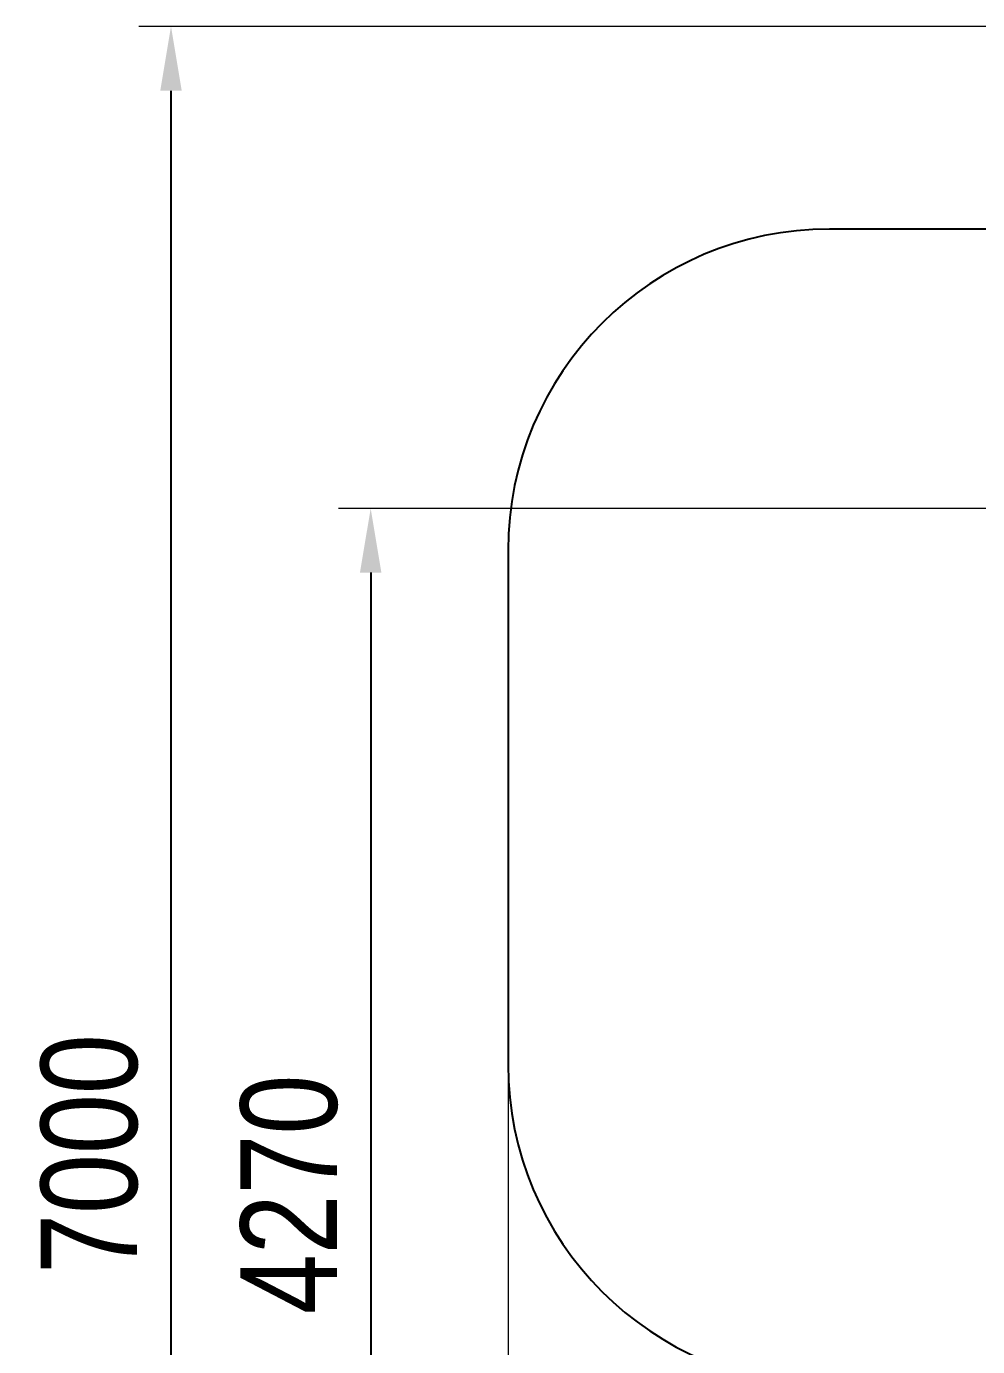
# Model space of a CAD drawing. Header units: millimetres. Extents: x -6077 to 4764, y -4093 to 4128.
# Drawn here: x -6077 to -3117, y 20 to 4128 of the extents above; entities that cross this region are included whole.
import ezdxf

# ---------------------------------------------------------------- set-up
doc = ezdxf.new("R2010")
doc.units = ezdxf.units.MM
for name, color, linetype in [('DIKOM_ЗОНА', 80, 'Continuous'), ('DIKOM_РАЗМЕР_ЗОНА', 7, 'Continuous'), ('DIKOM_РАЗМЕР_ОБЪЕКТА', 7, 'Continuous')]:
    doc.layers.add(name, color=color, linetype=linetype)
doc.styles.add('style1', font='arial.ttf', dxfattribs={"width": 0.8})
doc.dimstyles.new('1-50', dxfattribs={"dimtxt": 300, "dimasz": 200, "dimexe": 100, "dimexo": 0, "dimgap": 100, "dimtad": 1, "dimdec": 0, "dimtxsty": 'style1', "dimcen": 0, "dimclrd": 7, "dimclre": 7, "dimadec": 1, "dimazin": 2, "dimtfac": 1, "dimtdec": 0, "dimtmove": 0, "dimatfit": 3, "dimfxl": 0, "dimlwd": 25, "dimlwe": 18, "dimarcsym": 0})

# ---------------------------------------------------------------- blocks, each defined once
blk = doc.blocks.new('*D12')
at = {"layer": 'Defpoints', "color": 0, "transparency": 16777216}
for p in [(-4578.3, 1697.5), (4764.1, -1040.5), (-4578.3, -3993.4)]:
    blk.add_point(p, dxfattribs=at)
at = {"layer": 'DIKOM_РАЗМЕР_ЗОНА', "color": 7, "lineweight": 18, "transparency": 16777216}
for p, q in [((-4578.3, 1697.5), (-4578.3, -4093.4)), ((4764.1, -1040.5), (4764.1, -4093.4))]:
    blk.add_line(p, q, dxfattribs=at)
at = {"layer": 'DIKOM_РАЗМЕР_ЗОНА', "color": 7, "lineweight": 25, "transparency": 16777216}
blk.add_line((4564.1, -3993.4), (-4378.3, -3993.4), dxfattribs=at)
at = {"layer": 'DIKOM_РАЗМЕР_ЗОНА', "color": 7, "transparency": 16777216}
for points in [[(-4378.3, -3960.1), (-4378.3, -4026.8), (-4578.3, -3993.4)], [(4564.1, -3960.1), (4564.1, -4026.8), (4764.1, -3993.4)]]:
    blk.add_solid(points, dxfattribs=at)
at = {"layer": 'DIKOM_РАЗМЕР_ЗОНА', "color": 0, "transparency": 16777216, "insert": (92.9, -3740.2), "char_height": 300, "attachment_point": 5, "style": 'style1'}
blk.add_mtext('9300', dxfattribs=at)
blk = doc.blocks.new('*D13')
at = {"layer": 'Defpoints', "color": 0, "transparency": 16777216}
for p in [(-5627.3, 4128.1), (-1100, 4128.1), (3764.1, -2890.5)]:
    blk.add_point(p, dxfattribs=at)
at = {"layer": 'DIKOM_РАЗМЕР_ЗОНА', "color": 7, "lineweight": 18, "transparency": 16777216}
for p, q in [((-1100, 4128.1), (-5727.3, 4128.1)), ((3764.1, -2890.5), (-5727.3, -2890.5))]:
    blk.add_line(p, q, dxfattribs=at)
at = {"layer": 'DIKOM_РАЗМЕР_ЗОНА', "color": 7, "lineweight": 25, "transparency": 16777216}
blk.add_line((-5627.3, -2690.5), (-5627.3, 3928.1), dxfattribs=at)
at = {"layer": 'DIKOM_РАЗМЕР_ЗОНА', "color": 7, "transparency": 16777216}
for points in [[(-5660.7, 3928.1), (-5594, 3928.1), (-5627.3, 4128.1)], [(-5660.7, -2690.5), (-5594, -2690.5), (-5627.3, -2890.5)]]:
    blk.add_solid(points, dxfattribs=at)
at = {"layer": 'DIKOM_РАЗМЕР_ЗОНА', "color": 0, "transparency": 16777216, "insert": (-5880.5, 618.8), "char_height": 300, "attachment_point": 5, "rotation": 90, "style": 'style1'}
blk.add_mtext('7000', dxfattribs=at)
blk = doc.blocks.new('*D14')
at = {"layer": 'Defpoints', "color": 0, "transparency": 16777216}
for p in [(-1231, 2628.1), (-5005.8, -1642), (1070, -1642)]:
    blk.add_point(p, dxfattribs=at)
at = {"layer": 'DIKOM_РАЗМЕР_ОБЪЕКТА', "color": 7, "lineweight": 18, "transparency": 16777216}
for p, q in [((-1231, 2628.1), (-5105.8, 2628.1)), ((1070, -1642), (-5105.8, -1642))]:
    blk.add_line(p, q, dxfattribs=at)
at = {"layer": 'DIKOM_РАЗМЕР_ОБЪЕКТА', "color": 7, "lineweight": 25, "transparency": 16777216}
blk.add_line((-5005.8, 2428.1), (-5005.8, -1442), dxfattribs=at)
at = {"layer": 'DIKOM_РАЗМЕР_ОБЪЕКТА', "color": 7, "transparency": 16777216}
for points in [[(-5039.2, 2428.1), (-4972.5, 2428.1), (-5005.8, 2628.1)], [(-5039.2, -1442), (-4972.5, -1442), (-5005.8, -1642)]]:
    blk.add_solid(points, dxfattribs=at)
at = {"layer": 'DIKOM_РАЗМЕР_ОБЪЕКТА', "color": 0, "transparency": 16777216, "insert": (-5259, 493.1), "char_height": 300, "attachment_point": 5, "rotation": 90, "style": 'style1'}
blk.add_mtext('4270', dxfattribs=at)

msp = doc.modelspace()

# ---------------------------------------------------------------- linework, layer by layer
at = {"layer": 'DIKOM_ЗОНА', "color": 3}
for p, q in [((-2999.4, 3497.5), (-3578.3, 3497.5)), ((-4578.3, 2497.5), (-4578.3, 897.5))]:
    msp.add_line(p, q, dxfattribs=at)
for centre, start, end in [((-3578.3, 2497.5), 90, 180), ((-3578.3, 897.5), 180, 270)]:
    msp.add_arc(centre, 1000, start, end, dxfattribs=at)

# ---------------------------------------------------------------- dimensions: what is measured, and where the dimension line sits
at = {"layer": 'DIKOM_РАЗМЕР_ЗОНА'}
dim = msp.add_linear_dim(base=(-5627.3, 4128.1), p1=(3764.1, -2890.5), p2=(-1100, 4128.1), angle=270, text='7000', dimstyle='1-50', dxfattribs=at)
dim.commit()
dim.dimension.update_dxf_attribs({"geometry": '*D13', "text_midpoint": (-5627.3, 618.8), "dimtype": 160})
dim = msp.add_linear_dim(base=(-4578.3, -3993.4), p1=(4764.1, -1040.5), p2=(-4578.3, 1697.5), text='9300', dimstyle='1-50', dxfattribs=at)
dim.commit()
dim.dimension.update_dxf_attribs({"geometry": '*D12', "text_midpoint": (92.9, -3993.4), "dimtype": 160})
at = {"layer": 'DIKOM_РАЗМЕР_ОБЪЕКТА'}
dim = msp.add_linear_dim(base=(-5005.8, -1642), p1=(-1231, 2628.1), p2=(1070, -1642), angle=90, dimstyle='1-50', dxfattribs=at)
dim.commit()
dim.dimension.update_dxf_attribs({"geometry": '*D14', "text_midpoint": (-5005.8, 493.1), "dimtype": 160})

doc.saveas('drawing.dxf')
